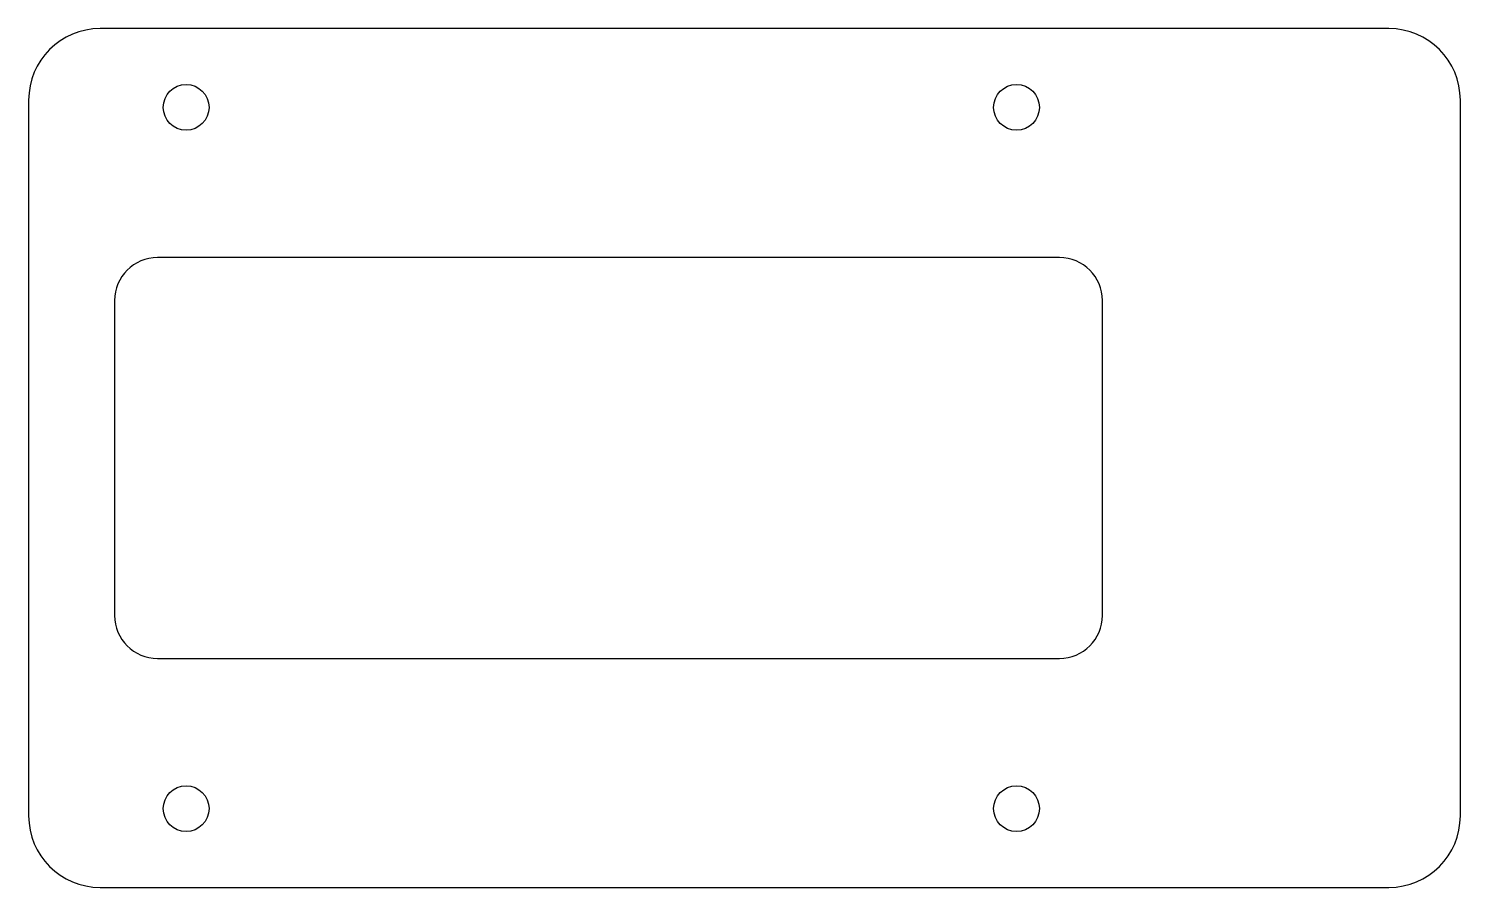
# Model space of a CAD drawing. Header units: millimetres. Extents: x -50 to 50, y -30 to 30.
import ezdxf

# ---------------------------------------------------------------- set-up
doc = ezdxf.new("R2010")
doc.units = ezdxf.units.MM

msp = doc.modelspace()

# ---------------------------------------------------------------- linework, layer by layer
at = {"color": 7, "linetype": 'Continuous', "lineweight": 25}
for p, q in [((45, 30), (-45, 30)), ((-50, 25), (-50, -25)), ((50, -25), (50, 25)), ((22, 14), (-41, 14)), ((-44, 11), (-44, -11)), ((25, -11), (25, 11)), ((-41, -14), (22, -14)), ((-45, -30), (45, -30))]:
    msp.add_line(p, q, dxfattribs=at)
for centre in [(-39, 24.5), (19, 24.5), (-39, -24.5), (19, -24.5)]:
    msp.add_circle(centre, 1.6, dxfattribs=at)
for centre, radius, start, end in [((-45, 25), 5, 90, 180), ((45, 25), 5, 0, 90), ((-41, 11), 3, 90, 180), ((22, 11), 3, 0, 90), ((-41, -11), 3, 180, 270), ((22, -11), 3, 270, 0), ((-45, -25), 5, 180, 270), ((45, -25), 5, 270, 0)]:
    msp.add_arc(centre, radius, start, end, dxfattribs=at)

doc.saveas('drawing.dxf')
